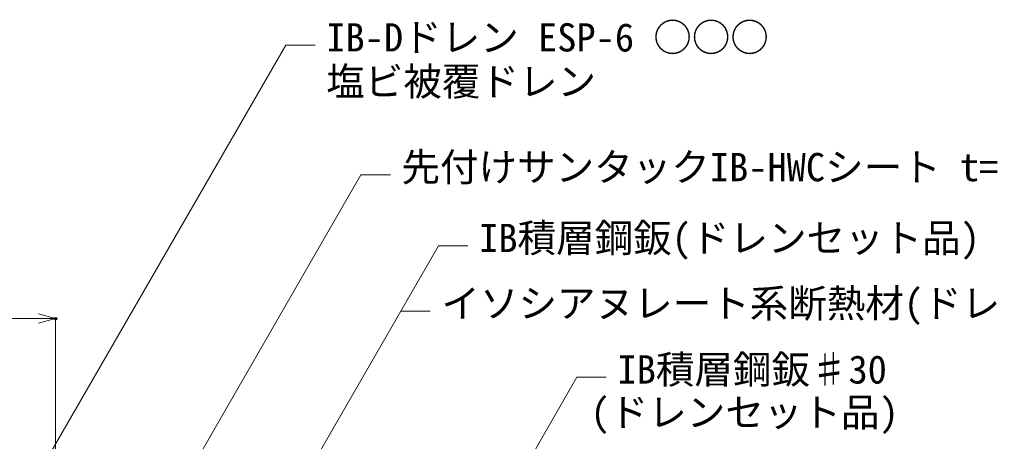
# Model space of a CAD drawing. Units: millimetres, scale not verified. Extents: x -840 to 840, y -594 to 594.
# Drawn here: x 62.7 to 460.5, y -126.8 to 45.4 of the extents above; entities that cross this region are included whole.
import ezdxf
from ezdxf.enums import TextEntityAlignment as Align

# ---------------------------------------------------------------- set-up
doc = ezdxf.new("R2010")
doc.units = ezdxf.units.MM
doc.header["$LTSCALE"] = 2
doc.header["$PDMODE"] = 32
doc.header["$PDSIZE"] = 1
for name, color, linetype, lineweight in [('0-3_文字', 5, 'Continuous', 9), ('0-5_0', 7, 'Continuous', 9), ('0-E_寸法線', 7, 'Continuous', 9)]:
    doc.layers.add(name, color=color, linetype=linetype, lineweight=lineweight)
doc.layers.add('0-F_Defpoints', color=7, linetype='Continuous')
doc.styles.add('ＭＳ ゴシック', font='')
doc.styles.get('ＭＳ ゴシック').set_extended_font_data('MS Gothic')

# ---------------------------------------------------------------- blocks, each defined once
blk = doc.blocks.new('_Open30')
at = {"layer": '0-5_0'}
blk.add_line((0, 0), (-2, 0), dxfattribs=at)
blk.add_lwpolyline([(-2, 0.5359), (0, 0), (-2, -0.5359)], dxfattribs=at)

msp = doc.modelspace()

# ---------------------------------------------------------------- linework, layer by layer
at = {"layer": '0-E_寸法線'}
for p, q in [((16.49, -233.423), (171.45, 34.973)), ((171.45, 34.973), (183.45, 34.973)), ((78.238, -232.654), (202.177, -17.983)), ((202.177, -17.983), (214.177, -17.983)), ((121.166, -242.154), (233.885, -46.918)), ((233.885, -46.918), (245.885, -46.918)), ((218.488, -73.587), (230.488, -73.587)), ((-150.557, -76.654), (70.443, -76.654)), ((77.443, -237.654), (77.443, -76.654)), ((215.327, -230.588), (290.382, -100.586)), ((290.382, -100.586), (302.382, -100.586))]:
    msp.add_line(p, q, dxfattribs=at)
at = {"layer": '0-F_Defpoints'}
msp.add_point((77.443, -76.654), dxfattribs=at)

# ---------------------------------------------------------------- block references
at = {"layer": '0-E_寸法線', "xscale": 3.5, "yscale": 3.5}
msp.add_blockref('_Open30', (77.443, -76.654), dxfattribs=at)

# ---------------------------------------------------------------- texts
at = {"layer": '0-3_文字', "color": 7, "style": 'ＭＳ ゴシック'}
for s, p in [('IB-Dドレン ESP-6 ○○○', (187.991, 28.914)), ('塩ビ被覆ドレン', (187.991, 10.914))]:
    msp.add_text(s, height=11.54, rotation=359.999, dxfattribs=at).set_placement(p, align=Align.BOTTOM_LEFT)
for s, p in [('先付けサンタックIB-HWCシート t=1.5㎜以上', (218.718, -24.042)), ('IB積層鋼鈑(ドレンセット品)', (250.425, -52.977)), ('イソシアヌレート系断熱材(ドレンセット品)', (235.028, -79.646)), ('IB積層鋼鈑♯30', (306.923, -106.645)), ('(ドレンセット品)', (295.923, -124.145))]:
    msp.add_text(s, height=11.54, dxfattribs=at).set_placement(p, align=Align.BOTTOM_LEFT)

doc.saveas('drawing.dxf')
